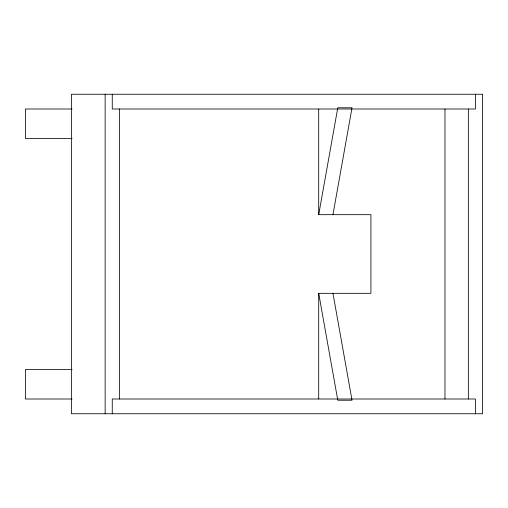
<?xml version="1.0" encoding="UTF-8"?>
<svg xmlns="http://www.w3.org/2000/svg" width="508" height="508" viewBox="0 0 508 508"><rect width="100%" height="100%" fill="white"/><g stroke="black" fill="none" stroke-linecap="round" stroke-linejoin="round"><path stroke-width="0.76" d="M318.707 399.002L318.707 293.326L370.929 293.326L370.929 214.674L318.707 214.674L337.788 107.766L352.031 107.766L332.95 214.674M72.085 108.998L25.4 108.998L25.4 138.487L72.085 138.487M72.085 369.513L25.4 369.513L25.4 399.002L72.085 399.002M332.95 293.326L352.031 400.234L337.788 400.234L318.707 293.326M475.475 94.247L475.475 108.998L112.262 108.998L112.262 94.247M475.475 413.753L475.475 399.002L112.262 399.002L112.262 413.753M468.357 108.998L468.357 399.002M444.97 108.998L444.97 399.002M318.707 108.998L318.707 214.674M119.38 108.998L119.38 399.002M105.137 94.247L105.137 413.753M482.6 94.247L71.425 94.247L71.425 413.753L482.6 413.753L482.6 94.247"/></g></svg>
